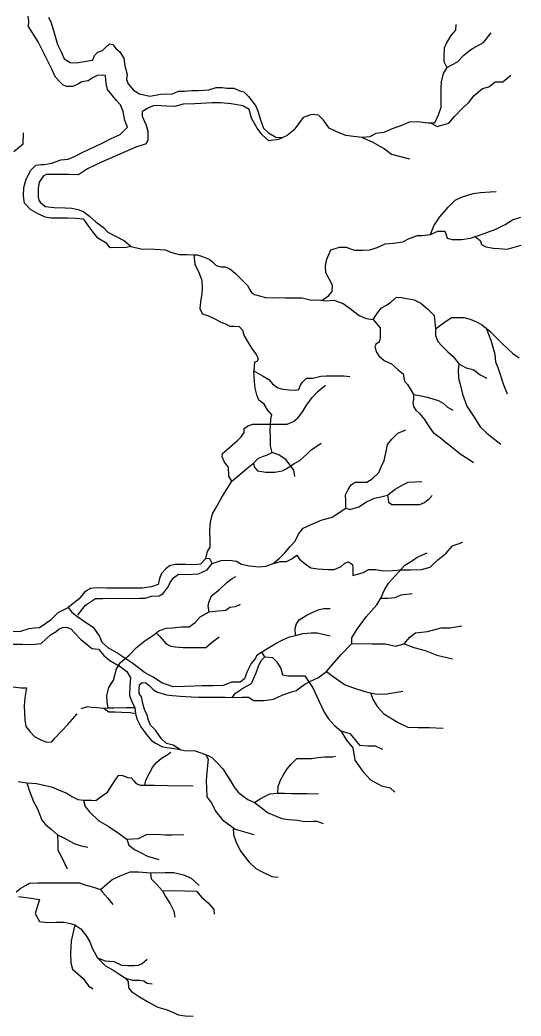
# Model space of a CAD drawing. Header units: millimetres. Extents: x -8050 to 7892, y -21 to 20150.
# Drawn here: x 4456 to 7260, y 3073 to 8652 of the extents above; entities that cross this region are included whole.
import ezdxf

# ---------------------------------------------------------------- set-up
doc = ezdxf.new("R2010")
doc.units = ezdxf.units.MM
doc.layers.add('ceco.net 158', color=7, linetype='Continuous')

msp = doc.modelspace()

# ---------------------------------------------------------------- linework, layer by layer
at = {"layer": 'ceco.net 158'}
for p, q in [((4506.1, 8646.1), (4502.4, 8673.3)), ((4616.6, 8667.4), (4631, 8635)), ((4504.2, 8615.3), (4506.1, 8646.1)), ((4557.9, 8529.7), (4504.2, 8615.3)), ((4631, 8635), (4650.8, 8566.7)), ((6892.5, 8595), (6867, 8563.8)), ((6895.4, 8626.2), (6892.5, 8595)), ((4650.8, 8566.7), (4667, 8514.5)), ((6867, 8563.8), (6844.3, 8526.9)), ((7050.7, 8525), (7093, 8578.5)), ((4634.3, 8375.5), (4557.9, 8529.7)), ((4667, 8514.5), (4686.8, 8473.1)), ((4891.9, 8471.3), (4917.1, 8480.3)), ((4917.1, 8480.3), (4935.1, 8496.5)), ((4935.1, 8496.5), (4956.6, 8518.1)), ((4935.1, 8496.5), (4935.1, 8496.5)), ((4956.6, 8518.1), (4976.4, 8514.5)), ((4976.4, 8514.5), (4992.6, 8491.1)), ((4992.6, 8491.1), (5014.2, 8473.1)), ((6830.1, 8492.9), (6827.3, 8447.5)), ((6844.3, 8526.9), (6830.1, 8492.9)), ((6940.7, 8454.5), (6971.7, 8479.9)), ((6971.7, 8479.9), (6991.4, 8494)), ((6991.4, 8494), (7050.7, 8525)), ((4686.8, 8473.1), (4703, 8433.6)), ((4703, 8433.6), (4737.2, 8413.8)), ((4837.9, 8422.8), (4863.1, 8426.4)), ((4863.1, 8426.4), (4873.9, 8451.6)), ((4873.9, 8451.6), (4891.9, 8471.3)), ((5014.2, 8473.1), (5037.6, 8437.2)), ((5037.6, 8437.2), (5042.8, 8393.9)), ((6827.3, 8447.5), (6827.3, 8419.1)), ((6904, 8417.8), (6940.7, 8454.5)), ((4654.5, 8330.9), (4634.3, 8375.5)), ((4737.2, 8413.8), (4773.1, 8412)), ((4773.1, 8412), (4837.9, 8422.8)), ((5042.8, 8393.9), (5055.2, 8345.8)), ((6844.3, 8385.1), (6824.5, 8351.1)), ((6827.3, 8419.1), (6844.3, 8385.1)), ((6844.3, 8385.1), (6904, 8417.8)), ((4680.4, 8303.5), (4654.5, 8330.9)), ((4864.9, 8329.4), (4837.6, 8310.7)), ((4888, 8339.5), (4864.9, 8329.4)), ((4916.8, 8342.4), (4888, 8339.5)), ((4934.1, 8339.5), (4916.8, 8342.4)), ((4937, 8315), (4934.1, 8339.5)), ((4939.9, 8286.2), (4937, 8315)), ((5055.2, 8345.8), (5051.7, 8317.3)), ((5051.7, 8317.3), (5062.4, 8294.2)), ((6824.5, 8351.1), (6813.1, 8305.7)), ((7157.8, 8305.1), (7202.9, 8341.7)), ((4696.3, 8287.6), (4680.4, 8303.5)), ((4716.5, 8279), (4696.3, 8287.6)), ((4752.5, 8279), (4716.5, 8279)), ((4782.8, 8293.4), (4752.5, 8279)), ((4803, 8304.9), (4782.8, 8293.4)), ((4837.6, 8310.7), (4803, 8304.9)), ((4945.7, 8261.7), (4939.9, 8286.2)), ((4971.6, 8230), (4945.7, 8261.7)), ((5062.4, 8294.2), (5090.9, 8258.6)), ((5090.9, 8258.6), (5124.7, 8237.2)), ((5377.6, 8253.2), (5418.5, 8256.8)), ((5418.5, 8256.8), (5454.1, 8256.8)), ((5454.1, 8256.8), (5512.9, 8260.3)), ((5512.9, 8260.3), (5553.9, 8272.8)), ((5553.9, 8272.8), (5587.7, 8272.8)), ((5587.7, 8272.8), (5614.4, 8269.2)), ((5614.4, 8269.2), (5653.6, 8269.2)), ((5653.6, 8269.2), (5685.6, 8255)), ((6813.1, 8305.7), (6810.3, 8271.7)), ((6810.3, 8271.7), (6810.3, 8237.6)), ((6997.1, 8229), (7045, 8268.4)), ((7045, 8268.4), (7078.9, 8276.9)), ((7078.9, 8276.9), (7115.5, 8305.1)), ((7115.5, 8305.1), (7157.8, 8305.1)), ((4996.1, 8201.2), (4971.6, 8230)), ((5019.2, 8176.7), (4996.1, 8201.2)), ((5124.7, 8237.2), (5183.5, 8224.7)), ((5183.5, 8224.7), (5244, 8235.4)), ((5244, 8235.4), (5309.9, 8237.2)), ((5309.9, 8237.2), (5343.7, 8253.2)), ((5343.7, 8253.2), (5377.6, 8253.2)), ((5685.6, 8255), (5708.8, 8249.7)), ((5708.8, 8249.7), (5735.5, 8223)), ((5735.5, 8223), (5755.1, 8196.3)), ((6810.3, 8237.6), (6810.3, 8200.8)), ((6966.1, 8186.7), (6997.1, 8229)), ((5033.6, 8139.2), (5019.2, 8176.7)), ((5164.5, 8154.4), (5140.8, 8136.3)), ((5202.2, 8171.2), (5164.5, 8154.4)), ((5221.7, 8172.6), (5202.2, 8171.2)), ((5244, 8171.2), (5221.7, 8172.6)), ((5276.1, 8168.4), (5244, 8171.2)), ((5322.1, 8167), (5276.1, 8168.4)), ((5369.5, 8179.5), (5322.1, 8167)), ((5433.7, 8182.3), (5369.5, 8179.5)), ((5533.8, 8186.6), (5433.7, 8182.3)), ((5579.2, 8186.6), (5533.8, 8186.6)), ((5638.8, 8180.9), (5579.2, 8186.6)), ((5704, 8169.6), (5638.8, 8180.9)), ((5738, 8149.7), (5704, 8169.6)), ((5752.2, 8101.5), (5738, 8149.7)), ((5755.1, 8196.3), (5776.5, 8169.5)), ((5776.5, 8169.5), (5787.1, 8142.8)), ((6810.3, 8161.1), (6796.1, 8118.5)), ((6810.3, 8200.8), (6810.3, 8161.1)), ((6887.1, 8110.5), (6935, 8158.5)), ((6935, 8158.5), (6966.1, 8186.7)), ((5043.7, 8088.8), (5033.6, 8139.2)), ((5140.8, 8136.3), (5140.8, 8112.6)), ((5140.8, 8112.6), (5153.4, 8081.9)), ((5783.4, 8044.8), (5752.2, 8101.5)), ((5787.1, 8142.8), (5792.5, 8121.5)), ((5792.5, 8121.5), (5803.2, 8085.9)), ((6041.6, 8104.3), (5987.7, 8033.4)), ((6087, 8121.4), (6041.6, 8104.3)), ((6126.7, 8118.5), (6087, 8121.4)), ((6155, 8090.2), (6126.7, 8118.5)), ((6186.2, 8044.8), (6155, 8090.2)), ((6796.1, 8118.5), (6776.2, 8073.2)), ((6856.1, 8073.9), (6887.1, 8110.5)), ((5017.1, 8010.7), (5058.1, 8051.3)), ((5058.1, 8051.3), (5043.7, 8088.8)), ((5153.4, 8081.9), (5161.7, 8062.4)), ((5161.7, 8062.4), (5171.5, 8027.5)), ((5811.8, 8007.9), (5783.4, 8044.8)), ((5803.2, 8085.9), (5819.2, 8044.9)), ((5819.2, 8044.9), (5845.9, 8020)), ((6228.8, 8024.9), (6186.2, 8044.8)), ((6538, 8042), (6492.6, 8022.1)), ((6597.5, 8061.8), (6538, 8042)), ((6634.4, 8078.8), (6597.5, 8061.8)), ((6679.8, 8081.7), (6634.4, 8078.8)), ((6739.4, 8073.2), (6679.8, 8081.7)), ((6776.2, 8073.2), (6739.4, 8073.2)), ((6757.8, 8073.2), (6791.2, 8054.2)), ((6791.2, 8054.2), (6856.1, 8073.9)), ((4473.6, 7958.5), (4475.8, 8019.2)), ((4913.3, 7958.8), (4967.3, 7987.9)), ((4967.3, 7987.9), (5017.1, 8010.7)), ((5171.5, 8027.5), (5171.5, 8005.2)), ((5171.5, 8005.2), (5171.5, 7977.3)), ((5848.7, 7973.9), (5811.8, 8007.9)), ((5845.9, 8020), (5888.6, 7995.1)), ((5902.6, 7982.4), (5848.7, 7973.9)), ((5888.6, 7995.1), (5926.7, 7993.7)), ((5950.8, 8005.1), (5902.6, 7982.4)), ((5987.7, 8033.4), (5950.8, 8005.1)), ((6279.8, 8005.1), (6228.8, 8024.9)), ((6322.4, 7999.4), (6279.8, 8005.1)), ((6370.6, 7993.7), (6322.4, 7999.4)), ((6413.2, 7996.6), (6370.6, 7993.7)), ((6370.6, 7993.7), (6427.5, 7969.6)), ((6447.2, 8016.4), (6413.2, 7996.6)), ((6492.6, 8022.1), (6447.2, 8016.4)), ((4421.6, 7915.1), (4473.6, 7958.5)), ((4811.5, 7913.1), (4857.2, 7933.9)), ((4857.2, 7933.9), (4913.3, 7958.8)), ((5104.5, 7938.3), (4986, 7886.7)), ((5161.7, 7957.8), (5104.5, 7938.3)), ((5171.5, 7977.3), (5161.7, 7957.8)), ((6427.5, 7969.6), (6495.2, 7930.1)), ((6495.2, 7930.1), (6534.6, 7899.1)), ((4635, 7848.7), (4684.8, 7867.4)), ((4684.8, 7867.4), (4726.4, 7871.6)), ((4726.4, 7871.6), (4765.8, 7888.2)), ((4765.8, 7888.2), (4811.5, 7913.1)), ((4986, 7886.7), (4912.6, 7854.7)), ((6534.6, 7899.1), (6636.1, 7873.7)), ((4516.6, 7809.3), (4545.7, 7838.4)), ((4545.7, 7838.4), (4574.8, 7842.5)), ((4574.8, 7842.5), (4591.4, 7842.5)), ((4591.4, 7842.5), (4635, 7848.7)), ((4833.6, 7817.8), (4784.5, 7784.5)), ((4912.6, 7854.7), (4833.6, 7817.8)), ((4477.2, 7713.8), (4491.7, 7759.5)), ((4491.7, 7759.5), (4516.6, 7809.3)), ((4587.9, 7779.2), (4563.3, 7742.4)), ((4605.4, 7786.3), (4587.9, 7779.2)), ((4644.1, 7786.3), (4605.4, 7786.3)), ((4670.4, 7786.3), (4644.1, 7786.3)), ((4730, 7786.3), (4670.4, 7786.3)), ((4784.5, 7784.5), (4730, 7786.3)), ((4475.1, 7666), (4477.2, 7713.8)), ((4563.3, 7742.4), (4558.1, 7707.3)), ((4558.1, 7707.3), (4558.1, 7677.5)), ((4481.3, 7624.5), (4475.1, 7666)), ((4558.1, 7677.5), (4558.1, 7658.2)), ((4558.1, 7658.2), (4561.6, 7642.4)), ((6891.5, 7641.8), (6927.4, 7658.8)), ((6927.4, 7658.8), (6991.6, 7679.6)), ((6991.6, 7679.6), (7033.2, 7685.2)), ((7033.2, 7685.2), (7088, 7689)), ((7088, 7689), (7120.1, 7690.9)), ((4514.6, 7589.2), (4481.3, 7624.5)), ((4554, 7568.4), (4514.6, 7589.2)), ((4561.6, 7642.4), (4568.6, 7630.1)), ((4568.6, 7630.1), (4596.7, 7607.3)), ((4596.7, 7607.3), (4647.6, 7600.3)), ((4647.6, 7600.3), (4709, 7598.5)), ((4709, 7598.5), (4745.8, 7596.8)), ((4745.8, 7596.8), (4782.7, 7589.7)), ((4782.7, 7589.7), (4814.3, 7577.5)), ((6804.6, 7549.2), (6851.8, 7602.1)), ((6851.8, 7602.1), (6891.5, 7641.8)), ((4597.6, 7547.7), (4554, 7568.4)), ((4628.8, 7541.5), (4597.6, 7547.7)), ((4678.6, 7541.5), (4628.8, 7541.5)), ((4722.2, 7541.5), (4678.6, 7541.5)), ((4767.9, 7539.4), (4722.2, 7541.5)), ((4813.6, 7535.2), (4767.9, 7539.4)), ((4838.5, 7499.9), (4813.6, 7535.2)), ((4814.3, 7577.5), (4845.9, 7552.9)), ((4845.9, 7552.9), (4881, 7521.3)), ((6772.4, 7498.2), (6804.6, 7549.2)), ((7171.2, 7505.8), (7212.7, 7532.2)), ((7212.7, 7532.2), (7258.1, 7547.3)), ((4865.5, 7462.6), (4838.5, 7499.9)), ((4881, 7521.3), (4923.1, 7489.7)), ((4923.1, 7489.7), (4947.7, 7463.4)), ((6753.5, 7449.1), (6772.4, 7498.2)), ((7069.1, 7460.4), (7118.2, 7479.3)), ((7118.2, 7479.3), (7171.2, 7505.8)), ((4892.5, 7429.3), (4865.5, 7462.6)), ((4942.4, 7400.3), (4892.5, 7429.3)), ((4947.7, 7463.4), (5040.7, 7414.3)), ((6598.6, 7409.4), (6634.5, 7428.3)), ((6634.5, 7428.3), (6679.8, 7443.4)), ((6679.8, 7443.4), (6706.3, 7443.4)), ((6706.3, 7443.4), (6753.5, 7449.1)), ((6753.5, 7449.1), (6795.1, 7468)), ((6795.1, 7468), (6832.9, 7468)), ((6832.9, 7468), (6840.5, 7447.2)), ((6840.5, 7447.2), (6846.1, 7430.2)), ((6846.1, 7430.2), (6874.5, 7422.6)), ((6874.5, 7422.6), (6927.4, 7422.6)), ((6927.4, 7422.6), (6976.5, 7430.2)), ((6976.5, 7430.2), (7003, 7439.6)), ((7003, 7439.6), (7027.5, 7445.3)), ((7003, 7439.6), (7031.3, 7417)), ((7027.5, 7445.3), (7069.1, 7460.4)), ((4961.1, 7375.3), (4942.4, 7400.3)), ((4996.4, 7377.4), (4961.1, 7375.3)), ((5042, 7375.3), (4996.4, 7377.4)), ((5040.7, 7414.3), (5079.3, 7382.7)), ((5079.3, 7382.7), (5042, 7375.3)), ((5079.3, 7382.7), (5132, 7370.4)), ((5132, 7370.4), (5210.9, 7366.9)), ((5210.9, 7366.9), (5270.6, 7363.4)), ((6173.4, 7311.2), (6196.1, 7364.1)), ((6196.1, 7364.1), (6243.3, 7379.2)), ((6243.3, 7379.2), (6281.1, 7379.2)), ((6281.1, 7379.2), (6305.7, 7369.7)), ((6305.7, 7369.7), (6328.4, 7362.2)), ((6375.6, 7362.2), (6413.4, 7364.1)), ((6413.4, 7364.1), (6455, 7377.3)), ((6455, 7377.3), (6500.3, 7398.1)), ((6500.3, 7398.1), (6545.7, 7401.9)), ((6545.7, 7401.9), (6598.6, 7409.4)), ((7031.3, 7417), (7038.9, 7394.3)), ((7038.9, 7394.3), (7063.4, 7381.1)), ((7063.4, 7381.1), (7105, 7373.5)), ((7105, 7373.5), (7135.2, 7371.6)), ((7135.2, 7371.6), (7182.5, 7367.9)), ((7182.5, 7367.9), (7260, 7390.5)), ((5270.6, 7363.4), (5298.7, 7351.1)), ((5298.7, 7351.1), (5347.8, 7337.1)), ((5347.8, 7337.1), (5389.9, 7337.1)), ((5389.9, 7337.1), (5428.6, 7335.3)), ((5428.6, 7335.3), (5448.4, 7336.6)), ((5428.6, 7335.3), (5434.2, 7283.5)), ((5448.4, 7336.6), (5476.6, 7327.2)), ((5476.6, 7327.2), (5514.2, 7311.9)), ((5514.2, 7311.9), (5535.5, 7294.8)), ((6165.8, 7275.3), (6173.4, 7311.2)), ((6328.4, 7362.2), (6375.6, 7362.2)), ((5434.2, 7283.5), (5456.3, 7237.9)), ((5535.5, 7294.8), (5553.5, 7276)), ((5553.5, 7276), (5582.5, 7269.2)), ((5582.5, 7269.2), (5604.7, 7268.3)), ((5604.7, 7268.3), (5626.1, 7258.9)), ((5626.1, 7258.9), (5637.2, 7252.1)), ((6167.7, 7235.6), (6165.8, 7275.3)), ((5456.3, 7237.9), (5472.9, 7193.8)), ((5637.2, 7252.1), (5661.9, 7231.6)), ((5661.9, 7231.6), (5688.4, 7205.1)), ((5688.4, 7205.1), (5728.6, 7164.1)), ((6188.5, 7197.8), (6167.7, 7235.6)), ((6205.5, 7165.7), (6188.5, 7197.8)), ((5472.9, 7193.8), (5475.6, 7149.6)), ((5475.6, 7149.6), (5472.9, 7119.2)), ((5728.6, 7164.1), (5741.4, 7143.6)), ((5741.4, 7143.6), (5750.8, 7124.8)), ((6203.6, 7129.8), (6205.5, 7165.7)), ((5472.9, 7119.2), (5466, 7072.3)), ((5750.8, 7124.8), (5768.7, 7114.6)), ((5768.7, 7114.6), (5803.7, 7105.2)), ((5803.7, 7105.2), (5827.6, 7097.5)), ((5827.6, 7097.5), (5867.8, 7095.8)), ((5867.8, 7095.8), (5902.8, 7097.5)), ((5902.8, 7097.5), (5940.4, 7095.8)), ((5940.4, 7095.8), (6035.3, 7094.9)), ((6035.3, 7094.9), (6088.3, 7082.9)), ((6147.4, 7081.7), (6182.9, 7107.1)), ((6182.9, 7107.1), (6203.6, 7129.8)), ((6530.5, 7070.9), (6562.7, 7098.7)), ((6562.7, 7098.7), (6592.6, 7096.6)), ((6592.6, 7096.6), (6620.5, 7092.3)), ((6620.5, 7092.3), (6661.2, 7083.7)), ((5466, 7072.3), (5463.2, 7033.7)), ((5463.2, 7033.7), (5478.4, 7006.1)), ((6088.3, 7082.9), (6124.5, 7084.1)), ((6124.5, 7084.1), (6170.3, 7079.3)), ((6170.3, 7079.3), (6212.5, 7081.7)), ((6212.5, 7081.7), (6264.4, 7063.6)), ((6264.4, 7063.6), (6303, 7034.7)), ((6303, 7034.7), (6330.7, 7015.4)), ((6457.7, 7013.1), (6479.1, 7038.8)), ((6479.1, 7038.8), (6507, 7053.8)), ((6507, 7053.8), (6530.5, 7070.9)), ((6661.2, 7083.7), (6699.7, 7064.5)), ((6699.7, 7064.5), (6738.3, 7032.3)), ((6738.3, 7032.3), (6774.7, 6995.9)), ((5478.4, 7006.1), (5511.5, 6993.6)), ((5511.5, 6993.6), (5550.2, 6975.7)), ((5550.2, 6975.7), (5580.6, 6959.1)), ((6330.7, 7015.4), (6353.6, 6996.1)), ((6353.6, 6996.1), (6393.4, 6979.2)), ((6393.4, 6979.2), (6432, 6974.4)), ((6432, 6974.4), (6457.7, 7013.1)), ((6432, 6974.4), (6450, 6952.7)), ((6774.7, 6995.9), (6781.1, 6921)), ((6830.4, 6957.4), (6871.1, 6985.2)), ((6871.1, 6985.2), (6903.2, 6985.2)), ((6903.2, 6985.2), (6939.6, 6985.2)), ((6939.6, 6985.2), (6976, 6976.7)), ((6976, 6976.7), (7014.5, 6959.5)), ((5580.6, 6959.1), (5606.8, 6949.5)), ((5606.8, 6949.5), (5630.3, 6935.7)), ((5630.3, 6935.7), (5655.1, 6935.7)), ((5655.1, 6935.7), (5682.7, 6934.3)), ((5682.7, 6934.3), (5700.7, 6913.6)), ((6450, 6952.7), (6471.7, 6927.4)), ((6471.7, 6927.4), (6471.7, 6893.6)), ((6781.1, 6921), (6830.4, 6957.4)), ((6781.1, 6921), (6781.1, 6884.6)), ((7014.5, 6959.5), (7044.5, 6942.4)), ((7044.5, 6942.4), (7085.2, 6908.2)), ((7064.9, 6925.3), (7091.6, 6858.9)), ((5700.7, 6913.6), (5710.3, 6881.9)), ((5710.3, 6881.9), (5735.2, 6841.8)), ((6471.7, 6869.5), (6466.9, 6847.8)), ((6471.7, 6893.6), (6471.7, 6869.5)), ((6781.1, 6884.6), (6794, 6850.3)), ((7085.2, 6908.2), (7158, 6835.4)), ((5735.2, 6841.8), (5753.1, 6811.5)), ((5753.1, 6811.5), (5778, 6778.3)), ((6447.6, 6835.8), (6441.6, 6820.1)), ((6441.6, 6820.1), (6451.3, 6791.2)), ((6466.9, 6847.8), (6447.6, 6835.8)), ((6794, 6850.3), (6817.5, 6826.8)), ((6817.5, 6826.8), (6849.6, 6792.5)), ((7091.6, 6858.9), (7113.1, 6779.7)), ((7158, 6835.4), (7213.7, 6784)), ((5778, 6778.3), (5789, 6756.3)), ((5789, 6756.3), (5783.5, 6738.3)), ((6451.3, 6791.2), (6464.5, 6769.5)), ((6464.5, 6769.5), (6493.4, 6744.2)), ((6849.6, 6792.5), (6879.6, 6766.8)), ((6879.6, 6766.8), (6911.7, 6726.2)), ((7113.1, 6779.7), (7117.3, 6736.9)), ((7213.7, 6784), (7250.1, 6758.3)), ((5768.3, 6734.2), (5765.2, 6687.2)), ((5783.5, 6738.3), (5768.3, 6734.2)), ((6493.4, 6744.2), (6534.4, 6724.9)), ((6534.4, 6724.9), (6573, 6691.1)), ((6911.7, 6726.2), (6907.5, 6689.8)), ((6911.7, 6726.2), (6952.4, 6702.6)), ((6952.4, 6702.6), (6995.3, 6691.9)), ((7117.3, 6736.9), (7130.2, 6704.7)), ((7130.2, 6704.7), (7147.3, 6655.5)), ((5768.2, 6627.3), (5765.2, 6687.2)), ((5765.2, 6687.2), (5791.1, 6672.2)), ((5791.1, 6672.2), (5816.1, 6657.2)), ((5816.1, 6657.2), (5848, 6637.3)), ((6036.7, 6622.3), (6059.7, 6645.3)), ((6059.7, 6645.3), (6093.6, 6645.3)), ((6093.6, 6645.3), (6139, 6656.3)), ((6139, 6656.3), (6170, 6657.7)), ((6170, 6657.7), (6208.1, 6659.1)), ((6208.1, 6659.1), (6234.9, 6659.1)), ((6234.9, 6659.1), (6268.7, 6657.7)), ((6268.7, 6657.7), (6302.5, 6654.9)), ((6573, 6691.1), (6600.8, 6669.4)), ((6600.8, 6669.4), (6607.3, 6628)), ((6907.5, 6689.8), (6909.6, 6644.8)), ((6909.6, 6644.8), (6920.3, 6604.1)), ((6995.3, 6691.9), (7031.7, 6664.1)), ((7031.7, 6664.1), (7068.1, 6644.8)), ((7147.3, 6655.5), (7160.2, 6612.7)), ((5772.2, 6589.4), (5768.2, 6627.3)), ((5780.7, 6552.7), (5772.2, 6589.4)), ((5848, 6637.3), (5869, 6614.3)), ((5869, 6614.3), (5898.9, 6591.4)), ((5898.9, 6591.4), (5926.9, 6583.4)), ((5926.9, 6583.4), (5962.8, 6580.4)), ((6016.7, 6581.4), (6026.7, 6605.3)), ((6026.7, 6605.3), (6036.7, 6622.3)), ((6124.6, 6572.5), (6165, 6606.3)), ((6607.3, 6628), (6624, 6610.1)), ((6624, 6610.1), (6639.5, 6586.2)), ((6639.5, 6586.2), (6657.4, 6554)), ((6920.3, 6604.1), (6933.2, 6554.9)), ((7160.2, 6612.7), (7181.6, 6557)), ((5792.1, 6522.8), (5780.7, 6552.7)), ((5962.8, 6580.4), (5998.8, 6577.4)), ((5998.8, 6577.4), (6016.7, 6581.4)), ((6060.1, 6495), (6090.8, 6537)), ((6090.8, 6537), (6124.6, 6572.5)), ((6657.4, 6527.7), (6655, 6506.3)), ((6657.4, 6554), (6657.4, 6527.7)), ((6657.4, 6554), (6692, 6549.2)), ((6692, 6549.2), (6735, 6539.7)), ((6735, 6539.7), (6766, 6530.1)), ((6766, 6530.1), (6795.8, 6520.6)), ((6933.2, 6554.9), (6956.7, 6488.5)), ((5822, 6500), (5792.1, 6522.8)), ((5841.9, 6468.7), (5822, 6500)), ((6039.1, 6457.9), (6060.1, 6495)), ((6655, 6506.3), (6657.4, 6487.2)), ((6657.4, 6487.2), (6670.5, 6466.9)), ((6795.8, 6520.6), (6823.3, 6505.1)), ((6823.3, 6505.1), (6848.3, 6483.6)), ((6848.3, 6483.6), (6878.2, 6466.9)), ((6956.7, 6488.5), (6997.4, 6426.4)), ((5866.1, 6440.3), (5841.9, 6468.7)), ((5855.7, 6352.9), (5860.4, 6416.1)), ((5860.4, 6416.1), (5866.1, 6440.3)), ((5987.5, 6403.1), (6013.3, 6425.7)), ((6013.3, 6425.7), (6039.1, 6457.9)), ((6670.5, 6466.9), (6692, 6446.6)), ((6692, 6446.6), (6719.5, 6413.2)), ((6997.4, 6426.4), (7031.7, 6372.9)), ((5710, 6362.8), (5731, 6378.9)), ((5710, 6341.8), (5710, 6362.8)), ((5731, 6378.9), (5758.4, 6388.6)), ((5758.4, 6388.6), (5789.1, 6388.6)), ((5789.1, 6388.6), (5842.3, 6388.6)), ((5842.3, 6388.6), (5874.6, 6388.6)), ((5874.6, 6388.6), (5950.4, 6388.6)), ((5950.4, 6388.6), (5987.5, 6403.1)), ((6719.5, 6413.2), (6735, 6389.3)), ((6735, 6389.3), (6749.3, 6367.9)), ((6749.3, 6367.9), (6768.4, 6340.4)), ((7031.7, 6372.9), (7068.1, 6336.5)), ((5672.9, 6296.6), (5693.9, 6316)), ((5693.9, 6316), (5710, 6341.8)), ((5858.6, 6321), (5855.7, 6352.9)), ((5858.6, 6266), (5858.6, 6321)), ((6537.3, 6303.5), (6570.2, 6336.4)), ((6570.2, 6336.4), (6615.9, 6356.5)), ((6768.4, 6340.4), (6809, 6310.6)), ((6809, 6310.6), (6834, 6290.3)), ((7068.1, 6336.5), (7095.9, 6315.1)), ((7095.9, 6315.1), (7147.3, 6276.5)), ((5614.8, 6245), (5645.5, 6272.4)), ((5645.5, 6272.4), (5672.9, 6296.6)), ((5866.5, 6228.9), (5858.6, 6266)), ((6084.3, 6241.8), (6140.8, 6282.1)), ((6504.3, 6234.1), (6513.5, 6274.3)), ((6513.5, 6274.3), (6537.3, 6303.5)), ((6834, 6290.3), (6877, 6256.9)), ((6877, 6256.9), (6918.8, 6222.3)), ((5587.4, 6204.7), (5589, 6224)), ((5600.3, 6174), (5587.4, 6204.7)), ((5589, 6224), (5614.8, 6245)), ((5763.2, 6169.2), (5790.7, 6198.2)), ((5790.7, 6198.2), (5819.7, 6207.9)), ((5819.7, 6207.9), (5840.7, 6216)), ((5840.7, 6216), (5866.5, 6228.9)), ((5904.9, 6216.8), (5866.5, 6228.9)), ((5945.5, 6187.9), (5904.9, 6216.8)), ((6021.4, 6183.7), (6063.3, 6222.4)), ((6063.3, 6222.4), (6084.3, 6241.8)), ((6493.4, 6184.7), (6504.3, 6234.1)), ((6918.8, 6222.3), (6968.9, 6190.1)), ((5622.9, 6146.6), (5600.3, 6174)), ((5624.5, 6096.6), (5622.9, 6146.6)), ((5684.2, 6104.7), (5726.1, 6140.2)), ((5726.1, 6140.2), (5763.2, 6169.2)), ((5763.2, 6169.2), (5766.5, 6148.2)), ((5766.5, 6148.2), (5785.8, 6127.3)), ((5923, 6127.3), (5948.8, 6140.2)), ((5988.9, 6130), (5945.5, 6187.9)), ((5948.8, 6140.2), (5990.7, 6167.6)), ((5990.7, 6167.6), (6021.4, 6183.7)), ((6464.1, 6117.1), (6478.7, 6151.8)), ((6478.7, 6151.8), (6493.4, 6184.7)), ((6968.9, 6190.1), (6993.9, 6172.2)), ((5642.2, 6067.6), (5624.5, 6096.6)), ((5642.2, 6067.6), (5684.2, 6104.7)), ((5785.8, 6127.3), (5832.6, 6119.2)), ((5832.6, 6119.2), (5882.6, 6119.2)), ((5882.6, 6119.2), (5923, 6127.3)), ((5994.7, 6095.2), (5988.9, 6130)), ((6396.5, 6062.2), (6427.5, 6082.3)), ((6427.5, 6082.3), (6464.1, 6117.1)), ((5611.6, 6019.2), (5642.2, 6067.6)), ((6292.2, 6022), (6308.7, 6047.6)), ((6308.7, 6047.6), (6332.5, 6062.2)), ((6332.5, 6062.2), (6363.5, 6062.2)), ((6363.5, 6062.2), (6396.5, 6062.2)), ((6555.5, 6023.8), (6601.3, 6049.4)), ((6601.3, 6049.4), (6628.7, 6062.2)), ((6628.7, 6062.2), (6705.5, 6065.9)), ((5560, 5930.5), (5585.8, 5978.9)), ((5585.8, 5978.9), (5611.6, 6019.2)), ((6277.6, 5992.8), (6292.2, 6022)), ((6279.4, 5958), (6277.6, 5992.8)), ((6394.6, 5952.5), (6440.3, 5972.6)), ((6440.3, 5972.6), (6467.8, 5978.1)), ((6467.8, 5978.1), (6513.5, 5990.9)), ((6513.5, 5990.9), (6555.5, 6023.8)), ((6513.5, 5990.9), (6517.1, 5969)), ((6720.1, 5948.9), (6747.5, 5970.8)), ((6747.5, 5970.8), (6762.2, 5989.1)), ((5534.1, 5885.3), (5560, 5930.5)), ((6202.6, 5866.6), (6279.4, 5917.8)), ((6279.4, 5917.8), (6279.4, 5958)), ((6279.4, 5917.8), (6301.4, 5910.5)), ((6301.4, 5910.5), (6352.6, 5925.1)), ((6352.6, 5925.1), (6394.6, 5952.5)), ((6517.1, 5969), (6519, 5950.7)), ((6519, 5950.7), (6537.3, 5937.9)), ((6537.3, 5937.9), (6575.7, 5937.9)), ((6575.7, 5937.9), (6621.4, 5937.9)), ((6621.4, 5937.9), (6663.4, 5937.9)), ((6663.4, 5937.9), (6692.7, 5937.9)), ((6692.7, 5937.9), (6720.1, 5948.9)), ((5522.8, 5838.5), (5534.1, 5885.3)), ((6142.3, 5850.2), (6202.6, 5866.6)), ((5518, 5791.7), (5522.8, 5838.5)), ((6014.3, 5771.6), (6039.9, 5804.5)), ((6039.9, 5804.5), (6082, 5824.6)), ((6082, 5824.6), (6142.3, 5850.2)), ((5519.6, 5738.5), (5518, 5791.7)), ((5996, 5733.2), (6014.3, 5771.6)), ((5505.1, 5674), (5519.6, 5699.8)), ((5519.6, 5699.8), (5519.6, 5738.5)), ((5937.5, 5667.4), (5966.8, 5700.3)), ((5966.8, 5700.3), (5996, 5733.2)), ((6841.8, 5664.4), (6877.1, 5705.8)), ((6877.1, 5705.8), (6935.1, 5726.6)), ((5495.5, 5634.6), (5465.9, 5603.3)), ((5495.5, 5634.6), (5505.1, 5674)), ((5518.6, 5633), (5495.5, 5634.6)), ((5872.7, 5608.3), (5908.3, 5638.1)), ((5908.3, 5638.1), (5937.5, 5667.4)), ((5977.7, 5633.3), (6004.6, 5654)), ((6004.6, 5654), (6021.2, 5631.3)), ((6647, 5620.9), (6678.1, 5643.7)), ((6678.1, 5643.7), (6734.1, 5666.5)), ((6794.2, 5627.1), (6841.8, 5664.4)), ((5293, 5595.1), (5273.2, 5577)), ((5324.3, 5601.7), (5293, 5595.1)), ((5383.5, 5601.7), (5324.3, 5601.7)), ((5429.7, 5600), (5383.5, 5601.7)), ((5465.9, 5603.3), (5429.7, 5600)), ((5503.8, 5572.1), (5531.8, 5606.6)), ((5531.8, 5606.6), (5518.6, 5633)), ((5531.8, 5606.6), (5582.8, 5624.7)), ((5582.8, 5624.7), (5625.6, 5626.4)), ((5625.6, 5626.4), (5668.4, 5621.4)), ((5668.4, 5621.4), (5696.4, 5603.3)), ((5696.4, 5603.3), (5740.9, 5593.5)), ((5740.9, 5593.5), (5795.3, 5588.5)), ((5795.3, 5588.5), (5833.1, 5591.8)), ((5833.1, 5591.8), (5872.7, 5608.3)), ((5872.7, 5608.3), (5913.8, 5618.2)), ((5913.8, 5618.2), (5946.6, 5618.8)), ((5946.6, 5618.8), (5977.7, 5633.3)), ((6021.2, 5631.3), (6052.3, 5606.4)), ((6052.3, 5606.4), (6083.4, 5583.6)), ((6083.4, 5583.6), (6122.8, 5577.4)), ((6213.9, 5573.2), (6253.3, 5589.8)), ((6253.3, 5589.8), (6274, 5608.5)), ((6274, 5608.5), (6294.8, 5616.8)), ((6294.8, 5616.8), (6317.5, 5602.3)), ((6317.5, 5602.3), (6319.6, 5579.5)), ((6319.6, 5579.5), (6319.6, 5540.1)), ((6560, 5542.2), (6609.7, 5598.1)), ((6609.7, 5598.1), (6647, 5620.9)), ((6703, 5573.2), (6750.7, 5587.7)), ((6750.7, 5587.7), (6794.2, 5627.1)), ((5248.5, 5552.3), (5237, 5522.7)), ((5273.2, 5577), (5248.5, 5552.3)), ((5296.3, 5501.3), (5314.4, 5527.6)), ((5314.4, 5527.6), (5344, 5547.4)), ((5344, 5547.4), (5385.2, 5545.7)), ((5385.2, 5545.7), (5456, 5549)), ((5456, 5549), (5503.8, 5572.1)), ((5613, 5501.8), (5642.9, 5523.1)), ((5642.9, 5523.1), (5664.2, 5534.5)), ((6122.8, 5577.4), (6178.7, 5573.2)), ((6178.7, 5573.2), (6213.9, 5573.2)), ((6319.6, 5540.1), (6375.6, 5556.7)), ((6375.6, 5556.7), (6408.7, 5573.2)), ((6408.7, 5573.2), (6446, 5573.2)), ((6446, 5573.2), (6489.5, 5567)), ((6489.5, 5567), (6541.4, 5569.1)), ((6518.6, 5496.6), (6560, 5542.2)), ((6541.4, 5569.1), (6597.3, 5571.2)), ((6597.3, 5571.2), (6642.9, 5571.2)), ((6642.9, 5571.2), (6703, 5573.2)), ((4851.6, 5468.3), (4818.7, 5448.6)), ((4882.9, 5471.6), (4851.6, 5468.3)), ((4942.2, 5470), (4882.9, 5471.6)), ((5016.3, 5470), (4942.2, 5470)), ((5088.8, 5470), (5016.3, 5470)), ((5139.8, 5470), (5088.8, 5470)), ((5192.5, 5476.6), (5139.8, 5470)), ((5228.7, 5489.7), (5192.5, 5476.6)), ((5237, 5522.7), (5228.7, 5489.7)), ((5257.3, 5438.6), (5285.3, 5477.1)), ((5285.3, 5477.1), (5296.3, 5501.3)), ((5571.8, 5462), (5613, 5501.8)), ((6495.8, 5459.3), (6518.6, 5496.6)), ((4818.7, 5448.6), (4787.4, 5409.1)), ((4878.2, 5410.6), (4919, 5411.8)), ((4919, 5411.8), (4997.2, 5412.9)), ((4997.2, 5412.9), (5071.8, 5411.8)), ((5071.8, 5411.8), (5124.3, 5412.9)), ((5124.3, 5412.9), (5155.8, 5414.1)), ((5155.8, 5414.1), (5192, 5424.6)), ((5192, 5424.6), (5235.2, 5425.8)), ((5235.2, 5425.8), (5257.3, 5438.6)), ((5512.2, 5388.2), (5527.8, 5426.5)), ((5527.8, 5426.5), (5571.8, 5462)), ((6452.2, 5376.4), (6475, 5413.7)), ((6475, 5413.7), (6495.8, 5459.3)), ((6475, 5413.7), (6514.4, 5413.7)), ((6514.4, 5413.7), (6555.9, 5417.9)), ((6555.9, 5417.9), (6589, 5432.4)), ((6589, 5432.4), (6651.2, 5438.6)), ((4669.1, 5332.7), (4725.9, 5361.8)), ((4787.4, 5409.1), (4725.9, 5361.8)), ((4725.9, 5361.8), (4745.2, 5335.9)), ((4800, 5346.4), (4823.3, 5374.4)), ((4823.3, 5374.4), (4850.2, 5391.9)), ((4850.2, 5391.9), (4878.2, 5410.6)), ((5509.3, 5368.3), (5512.2, 5388.2)), ((5515.5, 5337.2), (5509.3, 5368.3)), ((5607.2, 5346.8), (5629.8, 5362.9)), ((5629.8, 5362.9), (5662, 5366.2)), ((5662, 5366.2), (5689.3, 5379)), ((6129.8, 5349.7), (6156.5, 5356.3)), ((6156.5, 5356.3), (6192.1, 5356.3)), ((6394.2, 5308.1), (6452.2, 5376.4)), ((4630.7, 5293), (4669.1, 5332.7)), ((4745.2, 5335.9), (4782.8, 5305.1)), ((4780.2, 5317.3), (4800, 5346.4)), ((4811.7, 5285.1), (4782.8, 5305.1)), ((5436.6, 5277.6), (5464, 5308.2)), ((5464, 5308.2), (5515.5, 5337.2)), ((5515.5, 5337.2), (5565.4, 5342)), ((5565.4, 5342), (5607.2, 5346.8)), ((6018.5, 5291.8), (6058.5, 5316.3)), ((6058.5, 5316.3), (6094.2, 5334.1)), ((6094.2, 5334.1), (6129.8, 5349.7)), ((6342.4, 5239.7), (6394.2, 5308.1)), ((4460.2, 5228.2), (4507.8, 5244.1)), ((4507.8, 5244.1), (4538.2, 5246.7)), ((4538.2, 5246.7), (4564.6, 5249.4)), ((4564.6, 5249.4), (4600.3, 5273.2)), ((4600.3, 5273.2), (4630.7, 5293)), ((4674.3, 5239.4), (4695, 5248.3)), ((4695, 5248.3), (4715.7, 5251.2)), ((4715.7, 5251.2), (4740.9, 5240.9)), ((4871.9, 5245), (4811.7, 5285.1)), ((4900.8, 5202.8), (4871.9, 5245)), ((5233.7, 5230.9), (5274, 5245.4)), ((5274, 5245.4), (5309.4, 5247)), ((5309.4, 5247), (5359.3, 5251.9)), ((5359.3, 5251.9), (5402.8, 5251.9)), ((5402.8, 5251.9), (5436.6, 5277.6)), ((5996.2, 5245), (6002.9, 5269.5)), ((5998.4, 5205), (5996.2, 5245)), ((6002.9, 5269.5), (6018.5, 5291.8)), ((6736, 5226.8), (6812.7, 5246.6)), ((6812.7, 5246.6), (6862.1, 5246.6)), ((6862.1, 5246.6), (6928.9, 5259)), ((4412.6, 5226.9), (4460.2, 5228.2)), ((4600.3, 5183.2), (4626.9, 5208.3)), ((4626.9, 5208.3), (4659.5, 5226.1)), ((4659.5, 5226.1), (4674.3, 5239.4)), ((4740.9, 5240.9), (4763.1, 5217.2)), ((4763.1, 5217.2), (4798.6, 5180.2)), ((4916.4, 5164.9), (4900.8, 5202.8)), ((5154.9, 5174.6), (5204.8, 5208.4)), ((5204.8, 5208.4), (5233.7, 5230.9)), ((5219.2, 5219.7), (5240.2, 5197.1)), ((5240.2, 5197.1), (5274, 5156.9)), ((5533.2, 5168.2), (5570.2, 5197.1)), ((5931.6, 5182.7), (5965, 5196.1)), ((5965, 5196.1), (5998.4, 5205)), ((5998.4, 5205), (6038.5, 5216.1)), ((6038.5, 5216.1), (6085.3, 5218.3)), ((6085.3, 5218.3), (6118.6, 5218.3)), ((6118.6, 5218.3), (6192.1, 5202.8)), ((6313.3, 5160.1), (6313.4, 5192)), ((6313.4, 5192), (6342.4, 5239.7)), ((6605, 5157.6), (6637.2, 5194.7)), ((6637.2, 5194.7), (6669.3, 5219.4)), ((6669.3, 5219.4), (6736, 5226.8)), ((4412.3, 5155.1), (4470, 5155.1)), ((4470, 5155.1), (4515.9, 5153.6)), ((4515.9, 5153.6), (4541.1, 5155.1)), ((4541.1, 5155.1), (4575.1, 5159.5)), ((4575.1, 5159.5), (4600.3, 5183.2)), ((4798.6, 5180.2), (4829.7, 5155.1)), ((4829.7, 5155.1), (4859.2, 5131.4)), ((4949.8, 5136), (4916.4, 5164.9)), ((4998.8, 5107), (4949.8, 5136)), ((5067.9, 5094.1), (5108.2, 5137.6)), ((5108.2, 5137.6), (5154.9, 5174.6)), ((5274, 5156.9), (5299.7, 5144)), ((5299.7, 5144), (5325.5, 5140.8)), ((5325.5, 5140.8), (5369, 5137.6)), ((5369, 5137.6), (5420.5, 5137.6)), ((5420.5, 5137.6), (5459.1, 5137.6)), ((5459.1, 5137.6), (5496.2, 5137.6)), ((5496.2, 5137.6), (5533.2, 5168.2)), ((5833.7, 5127.1), (5893.8, 5162.7)), ((5893.8, 5162.7), (5931.6, 5182.7)), ((6254, 5098.3), (6313.3, 5160.1)), ((6313.3, 5160.1), (6427, 5157.6)), ((6427, 5157.6), (6501.2, 5157.6)), ((6501.2, 5157.6), (6558.1, 5145.3)), ((6558.1, 5145.3), (6605, 5157.6)), ((6605, 5157.6), (6659.4, 5137.9)), ((6659.4, 5137.9), (6723.7, 5120.6)), ((4859.2, 5131.4), (4896.2, 5126.9)), ((4896.2, 5126.9), (4925, 5092.6)), ((4925, 5092.6), (4958.5, 5064.7)), ((5087.8, 5046.9), (4998.8, 5107)), ((5019.6, 5052.3), (5067.9, 5094.1)), ((5780.3, 5090.6), (5773.3, 5076.4)), ((5808.6, 5110), (5780.3, 5090.6)), ((5805.1, 5064), (5826.3, 5085.3)), ((5808.6, 5110), (5833.7, 5127.1)), ((5826.3, 5085.3), (5808.6, 5110)), ((5826.3, 5085.3), (5869.3, 5080.3)), ((5869.3, 5080.3), (5891.6, 5058.1)), ((6171.8, 5003.5), (6254, 5098.3)), ((6723.7, 5120.6), (6788, 5093.4)), ((6788, 5093.4), (6877, 5073.6)), ((4958.5, 5064.7), (5016.3, 5031.2)), ((4997.1, 5016.9), (5019.6, 5052.3)), ((5016.3, 5031.2), (5053.5, 5003.2)), ((5152.2, 4996.8), (5087.8, 5046.9)), ((5750.3, 5048.1), (5727.3, 5002.1)), ((5773.3, 5076.4), (5750.3, 5048.1)), ((5778.6, 4995), (5791, 5032.2)), ((5791, 5032.2), (5805.1, 5064)), ((5891.6, 5058.1), (5916, 5020.2)), ((4979.4, 4954.1), (4997.1, 5016.9)), ((5053.5, 5003.2), (5074, 4967.8)), ((5074, 4967.8), (5070.3, 4925)), ((5201.8, 4970.3), (5152.2, 4996.8)), ((5249.5, 4938.4), (5201.8, 4970.3)), ((5727.3, 5002.1), (5713.1, 4961.4)), ((5752, 4934.9), (5778.6, 4995)), ((5916, 5020.2), (5924.9, 4984.6)), ((5924.9, 4984.6), (5956.1, 4977.9)), ((5956.1, 4977.9), (5976.2, 4977.9)), ((5976.2, 4977.9), (6014, 4977.9)), ((6014, 4977.9), (6049.6, 4977.9)), ((6049.6, 4977.9), (6095.8, 4910.5)), ((6079, 4945.8), (6126.3, 4968.5)), ((6126.3, 4968.5), (6171.8, 5003.5)), ((6171.8, 5003.5), (6209.5, 4974.8)), ((6209.5, 4974.8), (6276.2, 4927.8)), ((4418.5, 4916.4), (4463.6, 4911.7)), ((4463.6, 4911.7), (4492.2, 4911.7)), ((4492.2, 4911.7), (4482.7, 4855.9)), ((4942.3, 4868.8), (4953.6, 4912.3)), ((4953.6, 4912.3), (4979.4, 4954.1)), ((5070.3, 4925), (5068.4, 4867.3)), ((5123.3, 4902.9), (5124.5, 4930.5)), ((5124.5, 4930.5), (5140.8, 4940.5)), ((5140.8, 4940.5), (5160.9, 4939.3)), ((5160.9, 4939.3), (5178.4, 4924.2)), ((5178.4, 4924.2), (5203.5, 4900.4)), ((5313.2, 4917.2), (5249.5, 4938.4)), ((5378.7, 4919), (5313.2, 4917.2)), ((5430, 4920.7), (5378.7, 4919)), ((5476, 4922.5), (5430, 4920.7)), ((5537.9, 4922.5), (5476, 4922.5)), ((5592.8, 4924.3), (5537.9, 4922.5)), ((5642.3, 4942), (5592.8, 4924.3)), ((5688.3, 4943.7), (5642.3, 4942)), ((5661.8, 4881.8), (5707.8, 4911.9)), ((5713.1, 4961.4), (5688.3, 4943.7)), ((5707.8, 4911.9), (5752, 4934.9)), ((6003.7, 4896.7), (6024.7, 4912.5)), ((6024.7, 4912.5), (6051, 4931.7)), ((6051, 4931.7), (6079, 4945.8)), ((6095.8, 4910.5), (6127.9, 4838.8)), ((6276.2, 4927.8), (6323.2, 4910.5)), ((6323.2, 4910.5), (6385, 4890.7)), ((4482.7, 4855.9), (4479.1, 4810.7)), ((4944, 4833.4), (4942.3, 4868.8)), ((5068.4, 4867.3), (5079.6, 4837.5)), ((5123.3, 4879.1), (5123.3, 4902.9)), ((5135.8, 4860.3), (5123.3, 4879.1)), ((5143.3, 4822.7), (5135.8, 4860.3)), ((5203.5, 4900.4), (5224.8, 4886.6)), ((5224.8, 4886.6), (5276.2, 4871.6)), ((5276.2, 4871.6), (5308.8, 4869.1)), ((5308.8, 4869.1), (5352.6, 4864.1)), ((5352.6, 4864.1), (5384, 4862.8)), ((5384, 4862.8), (5416.6, 4861.6)), ((5416.6, 4861.6), (5455.4, 4859)), ((5455.4, 4859), (5503.1, 4859)), ((5503.1, 4859), (5539.4, 4859)), ((5539.4, 4859), (5579.5, 4859)), ((5579.5, 4859), (5604.6, 4859)), ((5604.6, 4859), (5643.4, 4857.8)), ((5643.4, 4857.8), (5661.8, 4881.8)), ((5643.4, 4857.8), (5699, 4858.2)), ((5699, 4858.2), (5734, 4858.2)), ((5734, 4858.2), (5765.5, 4840.7)), ((5874.1, 4847.7), (5923.1, 4870.5)), ((5923.1, 4870.5), (5965.2, 4884.5)), ((5965.2, 4884.5), (6003.7, 4896.7)), ((6385, 4890.7), (6451.8, 4875.9)), ((6418.4, 4883.3), (6432, 4843.8)), ((6451.8, 4875.9), (6508.6, 4878.4)), ((6508.6, 4878.4), (6597.6, 4893.2)), ((4479.1, 4810.7), (4481.5, 4771.5)), ((4833.9, 4804), (4797.1, 4793.7)), ((4858.5, 4801.9), (4833.9, 4804)), ((4887.2, 4799.9), (4858.5, 4801.9)), ((4926, 4795.8), (4887.2, 4799.9)), ((4950.6, 4797.8), (4926, 4795.8)), ((4950.6, 4797.8), (4944, 4833.4)), ((4981.3, 4797.8), (4950.6, 4797.8)), ((5052.9, 4799.9), (4981.3, 4797.8)), ((5098.2, 4798.4), (5052.9, 4799.9)), ((5079.6, 4837.5), (5098.2, 4798.4)), ((5098.2, 4798.4), (5101.9, 4764.9)), ((5153.4, 4790.1), (5143.3, 4822.7)), ((5765.5, 4840.7), (5823.3, 4840.7)), ((5823.3, 4840.7), (5874.1, 4847.7)), ((6127.9, 4838.8), (6157.6, 4774.6)), ((6432, 4843.8), (6454.2, 4806.7)), ((6454.2, 4806.7), (6491.3, 4764.7)), ((4481.5, 4771.5), (4482.7, 4731.1)), ((4723.9, 4706.1), (4776.9, 4766.1)), ((4952.7, 4775.3), (4926, 4795.8)), ((4989.5, 4775.3), (4952.7, 4775.3)), ((5026.3, 4773.3), (4989.5, 4775.3)), ((5073.4, 4771.2), (5026.3, 4773.3)), ((5101.9, 4764.9), (5073.4, 4771.2)), ((5101.9, 4764.9), (5111.2, 4733.2)), ((5167.1, 4757.5), (5153.4, 4790.1)), ((5174.7, 4730), (5167.1, 4757.5)), ((6157.6, 4774.6), (6182.3, 4737.5)), ((6491.3, 4764.7), (6572.9, 4717.7)), ((4482.7, 4731.1), (4489.9, 4694.4)), ((4489.9, 4694.4), (4511.1, 4667.3)), ((4688.6, 4668.5), (4723.9, 4706.1)), ((5111.2, 4733.2), (5131.7, 4692.3)), ((5131.7, 4692.3), (5161.5, 4651.3)), ((5187.2, 4702.4), (5174.7, 4730)), ((5214.8, 4673.6), (5187.2, 4702.4)), ((6182.3, 4737.5), (6216.9, 4700.4)), ((6216.9, 4700.4), (6251.5, 4670.8)), ((6572.9, 4717.7), (6627.3, 4690.5)), ((6627.3, 4690.5), (6684.1, 4688.1)), ((6684.1, 4688.1), (6748.4, 4688.1)), ((6748.4, 4688.1), (6825, 4685.6)), ((4511.1, 4667.3), (4538.1, 4637.9)), ((4538.1, 4637.9), (4568.7, 4621.5)), ((4649.8, 4627.3), (4688.6, 4668.5)), ((5161.5, 4651.3), (5189.5, 4617.8)), ((5231.1, 4649.8), (5214.8, 4673.6)), ((5248.6, 4626), (5231.1, 4649.8)), ((6251.5, 4670.8), (6283.7, 4618.9)), ((6251.5, 4670.8), (6301, 4655.9)), ((6301, 4655.9), (6330.6, 4621.3)), ((4568.7, 4621.5), (4604, 4607.3)), ((4604, 4607.3), (4634.5, 4608.5)), ((4634.5, 4608.5), (4649.8, 4627.3)), ((5189.5, 4617.8), (5213.7, 4601)), ((5213.7, 4601), (5252.8, 4580.6)), ((5276.2, 4599.7), (5248.6, 4626)), ((5252.8, 4580.6), (5332.9, 4569.4)), ((5312.5, 4589.6), (5276.2, 4599.7)), ((5355.2, 4564.7), (5312.5, 4589.6)), ((6283.7, 4618.9), (6318.3, 4574.4)), ((6330.6, 4621.3), (6355.3, 4589.2)), ((6355.3, 4589.2), (6402.3, 4586.7)), ((6402.3, 4586.7), (6444.3, 4586.7)), ((6444.3, 4586.7), (6483.9, 4567)), ((5247.6, 4516.3), (5279.8, 4535.6)), ((5279.8, 4535.6), (5300.7, 4550)), ((5332.9, 4569.4), (5377.6, 4560.1)), ((5377.6, 4560.1), (5437.2, 4558.2)), ((5437.2, 4558.2), (5494.9, 4537.7)), ((5494.9, 4537.7), (5527.7, 4522.2)), ((5494.9, 4537.7), (5509.8, 4511.7)), ((5527.7, 4522.2), (5567.7, 4483.5)), ((6088.3, 4514.6), (6122.9, 4520.7)), ((6122.9, 4520.7), (6160.5, 4524.8)), ((6160.5, 4524.8), (6204.2, 4524.8)), ((6204.2, 4524.8), (6221.5, 4528.8)), ((6318.3, 4574.4), (6330.6, 4505.2)), ((5180.2, 4432.8), (5199.5, 4468.1)), ((5199.5, 4468.1), (5220.3, 4492.2)), ((5220.3, 4492.2), (5247.6, 4516.3)), ((5509.8, 4511.7), (5501.9, 4438.8)), ((5567.7, 4483.5), (5591, 4457.6)), ((5951.1, 4457.7), (5973.5, 4483.1)), ((5973.5, 4483.1), (6006, 4514.6)), ((6006, 4514.6), (6038.5, 4514.6)), ((6038.5, 4514.6), (6088.3, 4514.6)), ((6330.6, 4505.2), (6375.1, 4443.4)), ((4992.2, 4399.1), (5009.9, 4421.6)), ((5009.9, 4421.6), (5030.8, 4419.9)), ((5030.8, 4419.9), (5059.7, 4408.7)), ((5059.7, 4408.7), (5079, 4407.1)), ((5160.9, 4394.2), (5180.2, 4432.8)), ((5501.9, 4438.8), (5497.2, 4389.6)), ((5591, 4457.6), (5613, 4422.7)), ((5613, 4422.7), (5633.7, 4390.4)), ((5911.4, 4389.6), (5932.8, 4428.2)), ((5932.8, 4428.2), (5951.1, 4457.7)), ((6375.1, 4443.4), (6417.2, 4396.4)), ((4445.3, 4387.4), (4494.2, 4379.8)), ((4494.2, 4379.8), (4510.3, 4331.6)), ((4494.2, 4379.8), (4548.8, 4375)), ((4548.8, 4375), (4589, 4366.9)), ((4589, 4366.9), (4632.4, 4357.3)), ((4632.4, 4357.3), (4685.4, 4334.8)), ((4945.6, 4326.8), (4971.3, 4368.5)), ((4971.3, 4368.5), (4992.2, 4399.1)), ((5079, 4407.1), (5093.4, 4389.4)), ((5093.4, 4389.4), (5106.3, 4375)), ((5106.3, 4375), (5128.8, 4366.9)), ((5128.8, 4366.9), (5154.5, 4366.9)), ((5154.5, 4366.9), (5160.9, 4394.2)), ((5154.5, 4366.9), (5181.8, 4366.9)), ((5181.8, 4366.9), (5207.5, 4366.9)), ((5207.5, 4366.9), (5281.4, 4363.7)), ((5281.4, 4363.7), (5424.4, 4362.1)), ((5497.2, 4389.6), (5499.5, 4349.8)), ((5633.7, 4390.4), (5654.3, 4354.3)), ((5654.3, 4354.3), (5676.3, 4327.1)), ((5898.6, 4321.9), (5900.2, 4358.1)), ((5900.2, 4358.1), (5911.4, 4389.6)), ((6417.2, 4396.4), (6479, 4361.8)), ((6479, 4361.8), (6528.4, 4351.9)), ((6528.4, 4351.9), (6553.1, 4327.2)), ((4510.3, 4331.6), (4532.8, 4275.4)), ((4685.4, 4334.8), (4719.1, 4320.4)), ((4719.1, 4320.4), (4746.4, 4302.7)), ((4746.4, 4302.7), (4780.2, 4286.6)), ((4881.4, 4280.2), (4910.3, 4302.7)), ((4910.3, 4302.7), (4945.6, 4326.8)), ((5499.5, 4349.8), (5501.9, 4300.6)), ((5501.9, 4300.6), (5530, 4263.1)), ((5676.3, 4327.1), (5697, 4310.3)), ((5697, 4310.3), (5730.6, 4285.8)), ((5800.4, 4289.6), (5827.5, 4303.9)), ((5827.5, 4303.9), (5854.7, 4316.8)), ((5854.7, 4316.8), (5898.6, 4321.9)), ((5898.6, 4321.9), (5936.1, 4320.7)), ((5936.1, 4320.7), (5976.2, 4319.4)), ((5976.2, 4319.4), (6020.1, 4319.4)), ((6020.1, 4319.4), (6062.8, 4319.4)), ((6062.8, 4319.4), (6127.4, 4318.1)), ((4532.8, 4275.4), (4553.7, 4233.6)), ((4780.2, 4286.6), (4812.3, 4281.8)), ((4812.3, 4281.8), (4821.9, 4246.5)), ((4812.3, 4281.8), (4855.7, 4281.8)), ((4821.9, 4246.5), (4846, 4216)), ((4855.7, 4281.8), (4881.4, 4280.2)), ((5530, 4263.1), (5551.1, 4220.9)), ((5730.6, 4285.8), (5769.4, 4269)), ((5769.4, 4269), (5800.4, 4289.6)), ((5769.4, 4269), (5805.6, 4241.8)), ((5805.6, 4241.8), (5840.5, 4212.1)), ((4553.7, 4233.6), (4566.5, 4199.9)), ((4566.5, 4199.9), (4577.8, 4169.4)), ((4846, 4216), (4897.4, 4166.2)), ((5551.1, 4220.9), (5588.6, 4171.7)), ((5840.5, 4212.1), (5880.5, 4195.3)), ((5880.5, 4195.3), (5921.9, 4179.8)), ((4577.8, 4169.4), (4598.6, 4145.3)), ((4598.6, 4145.3), (4632.4, 4118)), ((4897.4, 4166.2), (4950.5, 4135.7)), ((4950.5, 4135.7), (5008.3, 4097.1)), ((5588.6, 4171.7), (5637.8, 4136.6)), ((5637.8, 4136.6), (5661.2, 4120.2)), ((5649.5, 4128.4), (5651.8, 4087.4)), ((5921.9, 4179.8), (5959.4, 4173.3)), ((5959.4, 4173.3), (6008.5, 4170.7)), ((6008.5, 4170.7), (6048.6, 4163)), ((6048.6, 4163), (6095.1, 4164.3)), ((6095.1, 4164.3), (6117.1, 4164.3)), ((6117.1, 4164.3), (6153.3, 4151.4)), ((4632.4, 4118), (4666.1, 4087.5)), ((4666.1, 4087.5), (4667.7, 4036.1)), ((4666.1, 4087.5), (4701.5, 4071.4)), ((5008.3, 4097.1), (5054.9, 4063.4)), ((5119.1, 4068.2), (5164.1, 4089.1)), ((5164.1, 4089.1), (5223.5, 4090.7)), ((5223.5, 4090.7), (5266.9, 4087.5)), ((5266.9, 4087.5), (5308.7, 4087.5)), ((5308.7, 4087.5), (5372.9, 4089.1)), ((5651.8, 4087.4), (5668.3, 4040.5)), ((5661.2, 4120.2), (5698.7, 4108.5)), ((5698.7, 4108.5), (5764.3, 4089.7)), ((4667.7, 4036.1), (4667.7, 4002.4)), ((4701.5, 4071.4), (4759.3, 4039.3)), ((4759.3, 4039.3), (4799.5, 4026.5)), ((4799.5, 4026.5), (4836.4, 4018.4)), ((5054.9, 4063.4), (5119.1, 4068.2)), ((5054.9, 4063.4), (5066.1, 4029.7)), ((5066.1, 4029.7), (5096.6, 4005.6)), ((5668.3, 4040.5), (5691.7, 3993.6)), ((4667.7, 4002.4), (4693.4, 3952.6)), ((5096.6, 4005.6), (5135.2, 3987.9)), ((5135.2, 3987.9), (5170.5, 3968.6)), ((5170.5, 3968.6), (5233.2, 3949.4)), ((5691.7, 3993.6), (5736.2, 3937.4)), ((4693.4, 3952.6), (4720.7, 3898)), ((5736.2, 3937.4), (5776.1, 3899.9)), ((4971.6, 3837.9), (5017.2, 3857.9)), ((5017.2, 3857.9), (5072.8, 3880.1)), ((5072.8, 3880.1), (5119.5, 3881.3)), ((5119.5, 3881.3), (5187.4, 3874.6)), ((5187.4, 3874.6), (5268.6, 3876.8)), ((5187.4, 3874.6), (5190.7, 3841.2)), ((5268.6, 3876.8), (5316.4, 3876.8)), ((5316.4, 3876.8), (5372.1, 3863.5)), ((5372.1, 3863.5), (5414.4, 3845.7)), ((5776.1, 3899.9), (5815.9, 3878.8)), ((5815.9, 3878.8), (5865.1, 3855.4)), ((5865.1, 3855.4), (5900.3, 3850.7)), ((4460.8, 3788.9), (4486.4, 3804.8)), ((4486.4, 3804.8), (4510.3, 3818.1)), ((4510.3, 3818.1), (4556.3, 3819)), ((4556.3, 3819), (4624.4, 3819.9)), ((4624.4, 3819.9), (4681.8, 3819)), ((4681.8, 3819), (4741.9, 3819.9)), ((4741.9, 3819.9), (4789.7, 3819.9)), ((4789.7, 3819.9), (4818.9, 3808.4)), ((4818.9, 3808.4), (4868.4, 3795.1)), ((4868.4, 3795.1), (4907.3, 3781.9)), ((4907.3, 3781.9), (4971.6, 3837.9)), ((5190.7, 3841.2), (5220.8, 3812.3)), ((5220.8, 3812.3), (5253, 3774.5)), ((5414.4, 3845.7), (5458.9, 3804.5)), ((4435.2, 3769.5), (4460.8, 3788.9)), ((4447.2, 3743.1), (4519.4, 3732.6)), ((4907.3, 3781.9), (4918.8, 3767.7)), ((4918.8, 3767.7), (4947.1, 3733.3)), ((5253, 3774.5), (5316.4, 3776.7)), ((5253, 3774.5), (5270.8, 3743.3)), ((5270.8, 3743.3), (5297.5, 3701.1)), ((5316.4, 3776.7), (5379.9, 3774.5)), ((5379.9, 3774.5), (5444.4, 3772.2)), ((5444.4, 3772.2), (5474.4, 3737.8)), ((4519.4, 3732.6), (4566.3, 3726.1)), ((4566.3, 3726.1), (4542, 3646.8)), ((4947.1, 3733.3), (4976.2, 3697)), ((5297.5, 3701.1), (5317.6, 3659.9)), ((5474.4, 3737.8), (5508.9, 3706.6)), ((5508.9, 3706.6), (5540.1, 3668.8)), ((4542, 3646.8), (4564.7, 3603.1)), ((5317.6, 3659.9), (5323.1, 3626.5)), ((5540.1, 3668.8), (5542.3, 3643.2)), ((4564.7, 3603.1), (4610.1, 3596.6)), ((4610.1, 3596.6), (4660.3, 3598.2)), ((4660.3, 3598.2), (4704, 3598.2)), ((4704, 3598.2), (4738, 3591.8)), ((4738, 3591.8), (4763.9, 3583.7)), ((4763.9, 3583.7), (4742.9, 3494.6)), ((4763.9, 3583.7), (4796.6, 3561.7)), ((4796.6, 3561.7), (4828.4, 3520.9)), ((4828.4, 3520.9), (4847.5, 3489.1)), ((4742.9, 3494.6), (4739.6, 3423.4)), ((4847.5, 3489.1), (4861.5, 3449.6)), ((4739.6, 3423.4), (4741.2, 3371.6)), ((4861.5, 3449.6), (4890.8, 3398.7)), ((4741.2, 3371.6), (4749.3, 3335.9)), ((4890.8, 3398.7), (4935.7, 3354.3)), ((4890.8, 3398.7), (4932.9, 3382.1)), ((4932.9, 3382.1), (4981.3, 3378.3)), ((4935.7, 3354.3), (4981.4, 3328.6)), ((4981.3, 3378.3), (5024.6, 3357.9)), ((5024.6, 3357.9), (5060.3, 3356.6)), ((5060.3, 3356.6), (5094.7, 3356.6)), ((5094.7, 3356.6), (5120.1, 3357.9)), ((5120.1, 3357.9), (5139.2, 3366.8)), ((5139.2, 3366.8), (5168.5, 3391)), ((4749.3, 3335.9), (4809.3, 3284.1)), ((4981.4, 3328.6), (5010, 3310)), ((5010, 3310), (5047.1, 3285.7)), ((4809.3, 3284.1), (4840, 3242)), ((4840, 3242), (4864.3, 3225.8)), ((5047.1, 3285.7), (5061.4, 3267.1)), ((5047.1, 3285.7), (5085.7, 3274.3)), ((5061.4, 3267.1), (5062.8, 3231.4)), ((5085.7, 3274.3), (5125.7, 3274.3)), ((5125.7, 3274.3), (5148.6, 3270)), ((5148.6, 3270), (5167.2, 3257.1)), ((5167.2, 3257.1), (5195.7, 3254.3)), ((5062.8, 3231.4), (5080, 3210)), ((5080, 3210), (5125.7, 3181.4)), ((5125.7, 3181.4), (5175.7, 3150)), ((5175.7, 3150), (5227.2, 3122.8)), ((5227.2, 3122.8), (5280, 3107.1)), ((5280, 3107.1), (5342.9, 3080)), ((5342.9, 3080), (5380.1, 3074.3)), ((5380.1, 3074.3), (5425.8, 3072.8))]:
    msp.add_line(p, q, dxfattribs=at)

doc.saveas('drawing.dxf')
